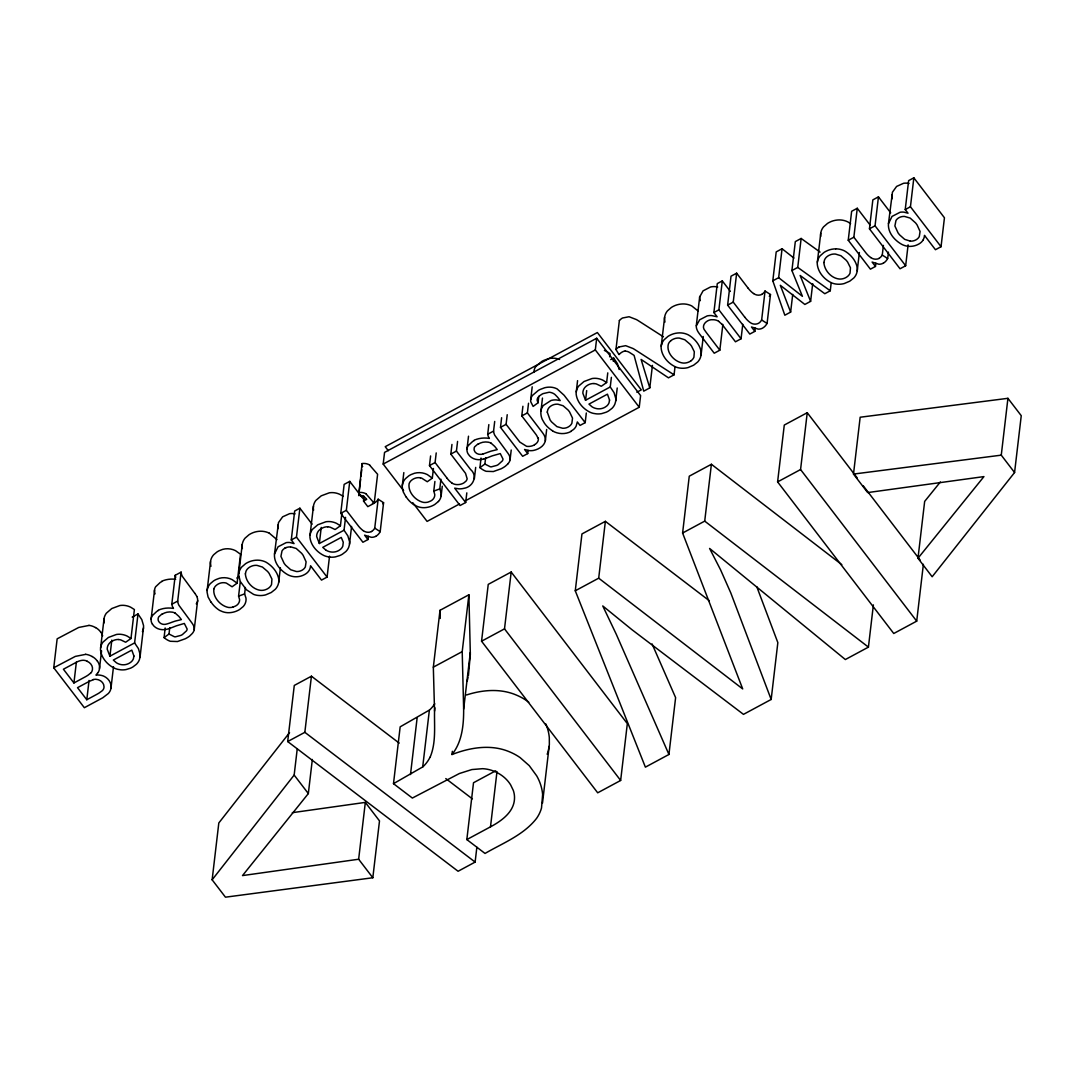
<?xml version="1.0" encoding="UTF-8"?>
<svg xmlns="http://www.w3.org/2000/svg" width="1075" height="1075" viewBox="0 0 1075 1075"><rect width="100%" height="100%" fill="white"/><g stroke="black" fill="none" stroke-linecap="round" stroke-linejoin="round"><path stroke-width="1.5" d="M730.355 291.419L722.293 280.897L717.28 283.598L713.881 312.543L717.132 316.789L711.556 315.566A13.773 11.691 6.7 0 0 707.122 315.929L699.65 319.812L696.264 325.953A13.223 11.22 6.7 0 0 697.473 330.724L697.541 330.952A37.692 31.995 6.7 0 0 699.946 334.513L714.23 353.218L719.833 350.195L722.857 324.475M430.605 455.934L429.476 465.583L460.073 505.532L465.677 502.509L454.698 488.171L458.971 488.843A14.513 12.322 6.7 0 0 463.822 488.332C472.919 487.096 478.2 475.889 470.487 469.412L456.432 451.07L457.574 441.422M542.472 398.072L540.886 411.712A21.728 18.45 6.7 0 0 542.311 419.492L544.501 423.295A27.023 22.938 6.7 0 0 552.59 430.806M495.696 770.802L473.511 782.734L466.832 839.575L485.027 853.442C502.791 843.109 523.619 835.114 536.6 818.344A44.747 37.988 6.7 0 0 541.518 807.983L542.633 794.465A58.816 49.934 6.7 0 0 536.707 775.868L529.249 765.642L520.098 757.593A50.35 42.745 6.7 0 0 509.389 751.774C490.953 743.981 470.044 747.488 451.984 754.543L452.36 751.291M542.499 803.119L549.352 744.612L549.312 737.625A58.816 49.934 6.7 0 0 545.831 723.932M501.622 417.718L500.493 427.366L522.652 456.297L527.704 453.583L524.56 449.471L529.075 450.586A13.464 11.435 6.7 0 0 533.523 450.438C538.656 449.363 544.716 445.923 545.388 440.186A13.236 11.234 6.7 0 0 544.474 435.926A9.809 8.331 6.7 0 0 544.152 435.2L543.883 434.73A41.844 35.529 6.7 0 0 542.203 432.271L527.395 412.894L528.524 403.246M295.061 513.89L293.475 513.608A11.623 9.877 6.7 0 0 289.538 513.702L282.644 516.82L278.492 522.571L274.501 553.974C273.722 562.763 280.36 570.516 287.603 574.628A15.588 13.236 6.7 0 0 295.007 576.764A16.313 13.854 6.7 0 0 304.427 574.655A13.532 11.489 6.7 0 0 308.968 570.704A13.585 11.543 6.7 0 0 310.541 565.773L321.492 580.097L327.082 577.087L329.528 556.192M277.901 525.03L277.941 528.712M909.02 183.502L907.434 183.22A11.623 9.877 6.7 0 0 903.497 183.314L896.604 186.432L892.452 192.183L888.461 223.587C887.681 232.375 894.319 240.128 901.562 244.24A15.588 13.236 6.7 0 0 908.966 246.377A16.313 13.854 6.7 0 0 918.386 244.267A13.532 11.489 6.7 0 0 922.928 240.33M891.86 194.642L891.995 198.875M717.71 287.012L714.956 286.622A13.773 11.691 6.7 0 0 710.521 286.985L703.05 290.868L699.664 297.022A13.223 11.22 6.7 0 0 700.349 300.678M111.115 686.791A13.424 11.395 6.7 0 1 108.36 693.483L102.757 697.782L84.347 707.713L53.75 667.763L57.15 638.832L78.73 627.451L88.983 625.435M90.434 673.246L88.217 675.033A42.127 35.771 6.7 0 1 84.495 677.263L73.933 682.961L76.379 662.052M93.162 679.467A8.466 7.189 6.7 0 1 104.02 686.777A6.907 5.859 6.7 0 1 102.233 690.741L99.142 692.985A65.185 55.336 6.7 0 1 95.917 694.826L86.793 699.744L89.05 680.448M100.62 647.849L104.02 618.918M99.491 668.489L101.574 650.805M132.198 617.104L138.003 613.973L134.603 642.917L109.919 656.207L111.813 640.122M110.994 688.054L113.493 666.742M118.331 639.544A9.339 7.928 6.7 0 1 120.83 639.934L125.667 642.232L130.989 638.483L134.388 609.538L130.693 607.214A16.004 13.585 6.7 0 0 124.028 605.373A15.453 13.128 6.7 0 0 119.809 605.548L111.787 608.531L106.398 613.153A16.421 13.935 6.7 0 0 104.557 616.62A16.904 14.351 6.7 0 0 104.141 618.138A16.582 14.069 6.7 0 0 103.939 621.296L104.141 622.909M140.072 656.812L143.472 627.867M151.132 619.025L154.531 590.081M158.253 610.21A23.328 19.807 6.7 0 1 173.451 608.41A14.58 12.376 6.7 0 1 171.798 604.231L175.238 575.286L181.097 572.128L177.698 601.073A15.144 12.86 6.7 0 0 178.934 605.306L191.363 622.21A38.619 32.788 6.7 0 1 193.097 624.763L193.406 625.354A10.871 9.232 6.7 0 1 194.279 629.641A11.543 9.796 6.7 0 1 191.914 633.86L189.455 636.225A33.688 28.595 6.7 0 1 185.236 638.778L177.483 641.533L170.293 641.278A16.904 14.351 6.7 0 1 164.099 637.582L165.16 627.988M164.018 637.636L169.003 634.022L169.769 627.598M194.212 629.641L197.612 600.697A10.871 9.232 6.7 0 0 196.765 596.437M207.126 590.497L210.539 561.553M213.912 588.818A9.688 8.224 6.7 0 1 216.008 585.593L217.258 584.612A12.806 10.871 6.7 0 1 218.642 583.819L219.475 583.443A9.339 7.928 6.7 0 1 225.105 582.811A8.345 7.082 6.7 0 1 226.435 583.147L232.079 586.775L237.118 583.174L240.518 554.23L235.506 550.655A15.628 13.263 6.7 0 0 222.727 549.352L219.287 550.669A23.22 19.713 6.7 0 0 216.989 551.972L213.737 554.687A16.044 13.612 6.7 0 0 211.022 559.296L210.646 560.787A15.937 13.532 6.7 0 0 210.458 563.112L210.928 566.35M238.825 573.459L242.224 544.514M232.845 607.12L235.532 606.045A8.815 7.485 6.7 0 0 239.604 599.622L238.583 596.128L240.289 581.656L238.717 575.044A15.991 13.572 6.7 0 1 238.959 572.679L239.376 571.161A16.689 14.163 6.7 0 1 241.673 567.089L245.57 563.703A24.241 20.586 6.7 0 1 247.761 562.453A19.807 16.81 6.7 0 1 257.194 560.156A16.649 14.136 6.7 0 1 265.982 562.158C272.15 565.786 277.498 571.9 278.748 579.102M211.103 602.121A28.998 24.617 6.7 0 0 219.623 610.425L220.832 610.923A14.956 12.698 6.7 0 0 229.163 612.71A19.605 16.636 6.7 0 0 237.871 610.466A23.758 20.17 6.7 0 0 239.698 609.444L243.272 606.502A13.962 11.852 6.7 0 0 245.973 598.09L244.603 593.924L245.369 587.487M292.319 812.673L365.325 802.393L379.502 820.91L372.823 877.751L225.454 897.182L212.138 879.807L218.816 822.966L289.551 732.626M278.694 582.274L280.4 567.815M274.501 553.974L278.076 546.799L286.138 542.647A11.623 9.877 6.7 0 1 290.075 542.553L294.066 543.601L291.271 539.959L294.671 511.015L299.885 508.206L312.113 524.183M327.082 577.087L296.472 537.151L299.885 508.206M310.043 535.148L313.443 506.218M476.857 847.234L475.123 862.083L458.084 871.261L287.683 741.548L294.281 685.433L311.428 676.202L399.228 743.121M345.559 517.357L344.04 530.217L319.356 543.507L321.237 527.422M212.138 879.807L294.16 775.062L297.211 749.073M287.683 741.548L304.843 732.317L311.428 676.202M368.349 536.331L367.959 539.543L362.92 542.27L340.748 513.326L344.148 484.382L349.751 481.372L361.361 496.516M372.823 877.751L358.647 859.234L242.507 875.587L308.337 793.578L312.341 759.474M327.767 526.844A9.339 7.928 6.7 0 1 330.253 527.234L335.104 529.532L340.426 525.782L341.931 512.909M363.256 530.701A26.593 22.575 6.7 0 1 357.988 525.447L346.352 510.316L349.751 481.372M349.509 544.111L351.579 526.428M363.363 496.247A6.517 5.536 6.7 0 0 358.727 495.494L362.06 463.58A9.917 8.412 6.7 0 1 369.679 465.005M358.714 495.468L360.609 479.383M360.985 476.171L361.738 469.735M369.598 465.112L377.607 474.277L374.208 503.208L367.811 506.648L363.538 501.071L364.102 496.247M371.507 531.467A9.756 8.291 6.7 0 0 374.732 528.134L378.172 499.203L383.587 502.71L380.187 531.655A13.558 11.503 6.7 0 1 375.699 536.412M403.609 490.738L383.184 464.078L384.554 452.4L596.692 338.249L640.606 395.573L639.235 407.25L465.408 500.789M402.319 485.457L403.824 472.597M358.647 859.234L365.325 802.393M393.49 783.675L400.169 726.834L429.382 710.091L422.703 766.932L393.49 783.675L412.357 798.053L459.388 773.516L471.898 769.552L482.662 768.679A29.885 25.37 6.7 0 1 493.761 771.111L496.059 772.119A34.172 29.012 6.7 0 1 508.085 781.323A38.431 32.626 6.7 0 1 510.665 784.938L513.312 790.434A29.804 25.303 6.7 0 1 514.522 797.489C514.683 811.625 501.676 820.857 490.496 826.836L466.832 839.575M420.285 477.797A8.345 7.082 6.7 0 1 421.628 478.106L427.272 481.734L432.311 478.133L433.44 468.498M447.213 478.388L435.079 462.559L436.222 452.924M420.298 477.77A9.339 7.928 6.7 0 0 414.668 478.415L413.835 478.778A12.806 10.871 6.7 0 0 412.437 479.571L411.201 480.552A9.688 8.224 6.7 0 0 409.091 483.79C407.801 492.122 415.568 500.789 423.537 502.388A10.132 8.6 6.7 0 0 428.025 502.092L430.726 501.004A8.815 7.485 6.7 0 0 434.784 494.581L433.776 491.087L434.905 481.439M438.466 501.474A13.962 11.852 6.7 0 0 441.153 493.049L439.796 488.883L440.925 479.235M441.14 495.871L442.268 486.222M410.489 774.538L417.154 717.697M451.903 483.078A9.017 7.659 6.7 0 0 457.722 484.61A11.153 9.46 6.7 0 0 463.285 483.226A12.739 10.817 6.7 0 0 464.064 482.756L465.918 481.21A7.001 5.939 6.7 0 0 467.155 478.765L465.529 473.336L450.828 454.093L451.957 444.445M430.094 757.257C436.235 742.758 434.206 726.404 434.542 711.059L433.333 667.158L440.011 610.318L468.888 594.784L470.339 654.393L468.404 675.745M434.542 711.059L434.918 707.807M466.993 449.054L468.512 436.195M465.677 502.509L466.819 492.861M474.371 478.657L475.688 467.397M507.87 463.957L505.317 466.241A33.688 28.595 6.7 0 1 501.098 468.794L493.344 471.549L486.155 471.307A16.904 14.351 6.7 0 1 479.961 467.598L481.022 458.017M451.984 754.543C462.183 741.817 463.755 724.832 463.648 709.124L462.21 651.625L468.888 594.784M488.843 424.598L487.701 434.246L493.573 431.088L494.702 421.44M479.88 467.665L484.879 464.051L485.631 457.627M463.648 709.124L470.326 652.283M534.584 444.808A12.846 10.911 6.7 0 1 533.858 445.184A11.14 9.46 6.7 0 1 526.589 446.327L519.803 442.067L506.097 424.343L507.225 414.708M481.56 641.211L488.238 584.37L511.189 572.021L627.33 723.623L620.651 780.463L597.7 792.812L481.56 641.211L504.511 628.862L511.189 572.021M511.216 450.022L510.088 459.657A10.871 9.232 6.7 0 0 509.227 455.397L508.959 454.792A38.619 32.788 6.7 0 0 507.212 452.239L494.809 435.335A15.144 12.86 6.7 0 1 493.573 431.088M537.97 438.116L536.734 435.59A32.465 27.56 6.7 0 0 535.256 433.507L521.778 415.904L522.907 406.269M530.701 399.672L532.206 386.812M527.704 453.583L528.08 450.371M570.852 431.29L573.459 429.53A13.652 11.597 6.7 0 0 576.133 426.157L577.342 421.951L580.016 425.431L585.19 422.65L564.133 395.278L557.119 388.908A14.311 12.147 6.7 0 0 548.72 387.161A17.066 14.486 6.7 0 0 544.582 387.793L540.308 389.392A30.718 26.082 6.7 0 0 538.333 390.427L532.461 395.425A14.633 12.43 6.7 0 0 531.278 397.508L530.902 398.583A9.715 8.251 6.7 0 0 530.808 401.875L533.133 406.417L538.038 402.776L538.803 396.339L541.706 394.35A21.392 18.154 6.7 0 1 543.103 393.611L549.204 392.227A9.5 8.062 6.7 0 1 554.969 394.512L557.428 397.038A79.254 67.282 6.7 0 1 558.919 398.892L560.223 400.572L556.218 399.913A13.384 11.355 6.7 0 0 550.964 400.532L543.399 405.436A14.069 11.946 6.7 0 0 541.276 409.427L540.967 410.932M490.496 826.836L496.986 771.622M545.347 440.737L546.664 429.476M576.254 391.905L577.571 380.644M611.379 377.325L610.251 386.973L585.553 400.249L586.695 390.601M585.19 422.65L586.318 413.002M639.235 407.25L595.322 349.926L596.692 338.249M652.082 643.925L675.611 697.635L668.932 754.475L645.39 767.147L575.273 590.78L581.951 533.939L605.373 521.335L709.339 600.75M593.978 383.587A9.339 7.928 6.7 0 1 596.464 383.977L601.301 386.274L606.622 382.525L607.765 372.877M609.646 356.806L610.022 353.581L606.327 351.27A16.004 13.585 6.7 0 0 604.392 350.45M613.274 361.24L613.65 358.029L610.734 359.588M618.864 354.428L615.962 349.496L619.361 320.552M615.706 400.854L617.225 387.994M575.273 590.78L598.694 578.175L605.373 521.335M625.153 351.189A6.222 5.281 6.7 0 1 627.975 351.673A4.434 3.762 6.7 0 1 628.472 351.874L628.862 352.076A33.822 28.716 6.7 0 1 630.756 353.232L634.089 355.395L643.737 391.139L649.784 387.887L652.431 365.379M661.219 346.163L664.619 317.219M649.784 387.887L641.103 359.44L668.462 377.836L674.065 374.826L675.019 366.777M696.291 325.685L699.718 296.472M701.088 354.978L703.252 336.502M598.694 578.175L742.704 688.927L682.598 533.025L689.263 476.185L711.395 464.279L841.832 564.671M721.849 324.193A37.638 31.954 6.7 0 1 723.569 326.289L735.461 341.796L741.065 338.773L718.893 309.842L722.293 280.897M755.228 328.144L754.852 331.355L749.799 334.07L727.627 305.139L731.027 276.194L736.644 273.184L748.24 288.328M682.598 533.025L704.716 521.12L711.395 464.279M744.841 317.273L733.244 302.115L736.644 273.184M741.065 338.773L742.771 324.301M770.479 294.523L767.08 323.467L761.651 319.96L765.051 291.016L770.479 294.523A13.558 11.503 6.7 0 1 769.283 296.337M792.718 294.416L790.636 312.099L784.831 315.217L772.804 280.83L776.204 251.886L782.062 248.742L793.941 258.067M772.804 280.83L778.663 277.672L782.062 248.742M778.663 277.672L802.42 296.324L791.912 270.551L795.312 241.606L801.144 238.462L820.104 252.101M791.912 270.551L797.744 267.406L801.144 238.462M923.385 564.308L916.706 621.148L893.755 633.497L777.601 481.896L784.28 425.055L807.244 412.706L857.165 477.864M790.636 312.099L780.316 285.292L804.853 304.453L810.617 301.349L812.7 283.652M817.349 262.152L820.749 233.208M668.932 754.475L616.257 634.223L602.753 605.937L632.033 629.748L743.483 714.364L771.165 699.462L777.843 642.622L756.773 586.708M916.706 621.148L800.566 469.547L807.244 412.706M810.617 301.349L800.136 275.469L824.807 293.717L830.263 290.774L831.203 282.738M875.843 263.227L875.467 266.452L870.414 269.167L848.242 240.236L851.642 211.291L857.259 208.268L868.855 223.425A26.593 22.575 6.7 0 0 870.092 224.903M870.75 257.597A26.593 22.575 6.7 0 1 865.483 252.343L853.859 237.212L857.259 208.268M857.205 270.967L859.382 252.491M908.106 244.845L905.661 265.753L900.044 268.763L869.447 228.827L872.846 199.883L878.45 196.859L890.691 212.837M905.661 265.753L875.05 225.804L878.45 196.859M917.983 558.247L983.934 476.601L867.673 492.578L853.496 474.075L860.161 417.234L1007.933 398.314L1021.25 415.689L1014.572 472.53L932.159 576.751L917.983 558.247L924.661 501.407L940.356 481.963M883.408 245.409L882.266 255.057L887.695 258.564L888.447 252.128M888.461 223.587L892.035 216.411L900.098 212.259A11.623 9.877 6.7 0 1 904.035 212.165L908.026 213.213L905.231 209.571L908.63 180.627L913.844 177.818L944.441 217.768L941.042 246.713L935.452 249.709L924.473 235.371A13.585 11.543 6.7 0 1 922.861 240.289M941.042 246.713L910.444 206.763L913.844 177.818M771.165 699.462L730.812 592.97L720.572 569.831L709.594 548.438L845.353 659.539L868.425 647.123L873.384 604.903M1014.572 472.53L1001.268 455.155L1007.933 398.314M549.177 746.292L548.196 751.156A44.747 37.988 6.7 0 1 547.175 754.247M151.199 618.542L151.427 617.574A10.629 9.03 6.7 0 1 152.274 615.679L156.735 611.473A24.98 21.218 6.7 0 1 158.442 610.519M468.028 677.519L467.182 680.999M213.912 588.818C212.608 597.163 220.388 605.816 228.343 607.429A10.132 8.6 6.7 0 0 232.845 607.12M98 672.547L95.944 675.073A14.015 11.906 6.7 0 1 103.576 676.067A13.303 11.301 6.7 0 1 111.034 686.777M538.884 396.46L538.387 397.038A8.224 6.974 6.7 0 0 537.473 398.529A5.187 4.407 6.7 0 0 537.231 400.518L538.038 402.776M438.452 501.474L434.878 504.403A23.758 20.17 6.7 0 1 433.05 505.438A19.605 16.636 6.7 0 1 424.343 507.682A14.956 12.698 6.7 0 1 416.025 505.882L414.896 505.29M670.813 340.721L671.7 340.063A12.9 10.952 6.7 0 1 673.219 339.203L674.831 338.571A10.347 8.788 6.7 0 1 679.373 338.087L684.788 339.74L689.948 344.134A33.553 28.488 6.7 0 1 691.548 346.15L694.316 351.767L693.939 357.128A10.441 8.869 6.7 0 1 691.104 360.716M691.104 360.716L690.177 361.334A12.913 10.965 6.7 0 1 688.605 362.127L687.516 362.53A10.428 8.855 6.7 0 1 682.974 363.041C674.562 361.993 665.976 352.667 668.381 343.987A10.401 8.828 6.7 0 1 670.813 340.721M111.41 641.573L110.523 642.218A10.871 9.232 6.7 0 0 107.661 646.263L107.406 647.244A11.341 9.635 6.7 0 0 107.258 649.313L109.919 656.207M320.834 528.873L319.96 529.505A10.871 9.232 6.7 0 0 317.098 533.563L316.843 534.544A11.341 9.635 6.7 0 0 316.695 536.613L319.356 543.507M161.908 614.067L158.845 616.754A6.047 5.133 6.7 0 0 158.334 617.829A5.939 5.039 6.7 0 0 158.939 621.793A6.02 5.106 6.7 0 0 165.389 624.333L167.136 623.903A43.658 37.061 6.7 0 0 170.791 622.667A86.86 73.745 6.7 0 1 175.413 621.054L181.379 619.603L179.995 617.803A30.517 25.908 6.7 0 0 178.772 616.311L175.883 613.704A7.673 6.517 6.7 0 0 174.983 613.207M477.784 444.096L474.72 446.783A6.047 5.133 6.7 0 0 474.209 447.858A6.02 5.106 6.7 0 0 481.264 454.362L482.998 453.932M383.184 464.078L595.322 349.926M53.75 667.763L75.331 656.395L85.583 654.379M171.839 604.217L177.698 601.073M291.271 539.959L296.472 537.151M340.748 513.326L346.352 510.316M363.538 501.071L366.709 499.351A16.071 13.652 6.7 0 0 364.304 496.905L363.337 496.301M429.476 465.583L435.079 462.559M450.828 454.093L456.432 451.07M500.493 427.366L506.097 424.343M521.778 415.904L527.395 412.894M713.881 312.543L718.893 309.842M727.627 305.139L733.244 302.115M848.242 240.236L853.859 237.212M869.447 228.827L875.05 225.804M905.231 209.571L910.444 206.763M636.857 392.241L641.278 389.862L597.364 332.538L385.226 446.689L388.29 450.694M459.509 503.96L427.097 521.402L412.8 502.737M433.333 667.158L462.21 651.625M777.601 481.896L800.566 469.547M619.119 346.943L625.677 345.68L633.081 348.542A77.024 65.4 6.7 0 1 634.572 349.429L674.065 374.826M238.932 577.1L236.782 578.014M433.776 491.087L439.796 488.883M238.583 596.128L244.603 593.924M466.456 694.988C482.393 689.827 500.305 688.282 516.054 694.934A50.35 42.745 6.7 0 1 526.777 700.752L528.739 702.177M93.27 679.776L90.166 680.972A53.105 45.083 6.7 0 0 87.424 682.356L77.534 687.678L86.793 699.744M853.496 474.075L1001.268 455.155M290.613 546.826L296.216 548.478L301.591 553.276A38.095 32.344 6.7 0 1 303.177 555.385L306.106 561.862L305.34 566.901A9.299 7.888 6.7 0 1 302.76 569.763A10.723 9.097 6.7 0 1 301.376 570.556L300.422 570.946A9.017 7.646 6.7 0 1 296.324 571.51L290.72 569.75L285.695 565.302A37.585 31.914 6.7 0 1 284.082 563.246L280.924 556.366L281.999 550.938A9.097 7.727 6.7 0 1 290.398 546.933M910.283 241.123L904.68 239.362L899.654 234.914A37.585 31.914 6.7 0 1 898.042 232.858L894.884 225.978L895.959 220.55A9.097 7.727 6.7 0 1 898.646 217.889A10.32 8.761 6.7 0 1 900.03 217.19A9.218 7.821 6.7 0 1 904.572 216.438L910.176 218.091L915.551 222.888A38.095 32.344 6.7 0 1 917.136 225.011L920.066 231.474L919.3 236.513A9.299 7.888 6.7 0 1 916.72 239.376A10.723 9.097 6.7 0 1 915.336 240.168L914.382 240.558A9.017 7.646 6.7 0 1 910.283 241.123M269.368 533.227L276.933 539.637M663.423 336.824L637.972 320.498A77.024 65.4 6.7 0 0 636.481 319.611L629.077 316.735L622.519 317.998A13.894 11.798 6.7 0 0 619.402 320.565M374.772 528.148L380.187 531.655M451.93 483.051L449.458 480.995A29.468 25.021 6.7 0 1 447.213 478.388M366.199 494.057L374.208 503.208M718.624 321.317L721.849 324.193M325.765 550.01L322.755 547.363L341.245 537.419L343.261 542.203L342.831 546.046A10.038 8.519 6.7 0 1 340.439 549.338L339.055 550.319A13.303 11.287 6.7 0 1 337.563 551.085L336.569 551.475A10.602 9.003 6.7 0 1 331.382 552.013A11.61 9.85 6.7 0 1 330.307 551.851A11.247 9.554 6.7 0 1 325.765 550.01M343.221 496.381L340.13 494.513A16.004 13.585 6.7 0 0 333.465 492.672A15.453 13.128 6.7 0 0 329.246 492.834L321.223 495.83L315.835 500.453A16.421 13.935 6.7 0 0 313.994 503.92A16.904 14.351 6.7 0 0 313.578 505.438A16.582 14.069 6.7 0 0 313.363 508.583L313.578 510.208M797.744 267.406L830.263 290.774M850.594 223.613L847.879 221.92A16.649 14.136 6.7 0 0 839.105 219.918A19.807 16.81 6.7 0 0 829.685 222.203A24.241 20.586 6.7 0 0 827.481 223.452L823.598 226.838A16.689 14.163 6.7 0 0 821.287 230.91L820.883 232.428A15.991 13.572 6.7 0 0 820.628 234.793L820.736 236.406M606.622 382.525L602.927 380.201A16.004 13.585 6.7 0 0 596.262 378.36A15.453 13.128 6.7 0 0 592.043 378.534L584.021 381.518L578.632 386.14A16.421 13.935 6.7 0 0 576.791 389.607A16.904 14.351 6.7 0 0 576.388 391.125A16.582 14.069 6.7 0 0 576.173 394.283C577.127 402.077 583.053 408.782 589.933 412.195A17.039 14.459 6.7 0 0 593.521 413.405L596.262 413.848A16.622 14.109 6.7 0 0 601.664 413.62L606.045 412.262A23.247 19.74 6.7 0 0 608.571 410.972L611.971 408.379A16.3 13.841 6.7 0 0 614.954 403.877L615.585 401.633A16.676 14.15 6.7 0 0 615.76 398.476L614.053 392.644L610.251 386.973M340.426 525.782L336.73 523.458A16.004 13.585 6.7 0 0 330.065 521.603A15.453 13.128 6.7 0 0 325.846 521.778L317.824 524.761L312.435 529.384A16.421 13.935 6.7 0 0 310.594 532.864A16.904 14.351 6.7 0 0 310.178 534.383A16.582 14.069 6.7 0 0 309.963 537.527C310.93 545.334 316.843 552.026 323.723 555.439A17.039 14.459 6.7 0 0 327.311 556.648L330.065 557.105A16.622 14.109 6.7 0 0 335.454 556.877L339.834 555.52A23.247 19.74 6.7 0 0 342.374 554.216L345.774 551.623A16.3 13.841 6.7 0 0 348.757 547.121L349.388 544.891A16.676 14.15 6.7 0 0 349.563 541.719L347.857 535.888L344.04 530.217M130.989 638.483L127.293 636.158A16.004 13.585 6.7 0 0 120.628 634.304A15.453 13.128 6.7 0 0 116.409 634.478L108.387 637.462L102.998 642.097A16.421 13.935 6.7 0 0 101.157 645.564A16.904 14.351 6.7 0 0 100.741 647.083A16.582 14.069 6.7 0 0 100.539 650.227C101.493 658.034 107.419 664.726 114.299 668.139A17.039 14.459 6.7 0 0 117.874 669.349L120.628 669.806A16.622 14.109 6.7 0 0 126.03 669.577L130.411 668.22A23.247 19.74 6.7 0 0 132.937 666.917L136.337 664.323A16.3 13.841 6.7 0 0 139.32 659.835L139.952 657.591A16.676 14.15 6.7 0 0 140.126 654.42L138.42 648.601L134.603 642.917M445.789 778.596L472.395 798.873M304.843 732.317L475.123 862.083M704.716 521.12L868.425 647.123M484.879 464.051L490.24 466.752A5.899 5.012 6.7 0 0 491.302 466.859L496.757 465.408A24.322 20.653 6.7 0 0 498.236 464.628L502.401 460.852A7.404 6.289 6.7 0 0 502.845 459.804A4.394 3.736 6.7 0 0 502.979 458.998L500.278 453.583L492.337 455.827A126.353 107.272 6.7 0 0 488.883 457.157L486.411 458.111A35.005 29.71 6.7 0 1 483.333 459.119M169.003 634.022L174.378 636.736A5.899 5.012 6.7 0 0 175.44 636.83L180.882 635.379A24.322 20.653 6.7 0 0 182.374 634.599L186.526 630.823A7.404 6.289 6.7 0 0 186.983 629.789A4.394 3.736 6.7 0 0 187.117 628.969L184.322 623.446L176.475 625.798A126.353 107.272 6.7 0 0 173.021 627.142L170.549 628.082A35.005 29.71 6.7 0 1 167.472 629.103A16.542 14.042 6.7 0 1 162.204 629.668A11.274 9.581 6.7 0 1 152.462 624.172M432.311 478.133L427.299 474.559A15.628 13.263 6.7 0 0 414.52 473.255L411.067 474.572A23.22 19.713 6.7 0 0 408.782 475.876L405.517 478.603A16.044 13.612 6.7 0 0 402.816 483.199L402.44 484.691A15.937 13.532 6.7 0 0 402.238 487.015L403.259 491.92L406.162 497.147M237.118 583.174L232.106 579.6A15.628 13.263 6.7 0 0 219.327 578.296L215.887 579.613A23.22 19.713 6.7 0 0 213.589 580.917L210.337 583.631A16.044 13.612 6.7 0 0 207.623 588.24L207.247 589.732A15.937 13.532 6.7 0 0 207.058 592.056L208.066 596.961L210.982 602.175M698.253 311.105L691.749 305.932A16.649 14.136 6.7 0 0 682.988 303.943A19.807 16.81 6.7 0 0 673.555 306.214A24.241 20.586 6.7 0 0 671.364 307.463L667.468 310.85A16.689 14.163 6.7 0 0 665.17 314.921L664.753 316.44A15.991 13.572 6.7 0 0 664.511 318.805L664.941 322.083M138.003 613.973L141.819 619.657L143.526 625.489A16.676 14.15 6.7 0 1 143.351 628.647L142.72 630.891A16.3 13.841 6.7 0 1 142.424 631.589M613.812 358.23L617.453 363.699L619.16 369.531M875.467 266.452L872.107 262.058L878.786 264.208A7.646 6.49 6.7 0 0 883.139 263.254M754.852 331.355L751.479 326.975L758.171 329.111A7.646 6.49 6.7 0 0 762.524 328.157A13.558 11.503 6.7 0 0 766.999 323.441M863.279 485.846L920.321 560.317M719.833 350.195L706.208 332.377A58.977 50.082 6.7 0 1 705.16 330.885C700.188 325.604 707.014 319.033 712.832 319.732A8.882 7.538 6.7 0 1 718.664 321.291M504.511 628.862L620.651 780.463M367.959 539.543L364.6 535.162L371.278 537.298A7.646 6.49 6.7 0 0 375.645 536.358M294.16 775.062L308.337 793.578M73.933 682.961L63.412 669.228L76.15 662.388A31.847 27.036 6.7 0 1 78.488 661.273L78.878 661.138A12.336 10.481 6.7 0 1 83.124 660.265A8.183 6.947 6.7 0 1 87.371 661.286M194.763 593.266L182.347 576.361A15.144 12.86 6.7 0 1 181.111 572.128M585.553 400.249L582.892 393.356A11.341 9.635 6.7 0 1 583.04 391.287L583.308 390.306A10.871 9.232 6.7 0 1 586.157 386.261L587.044 385.616A10.992 9.326 6.7 0 1 593.964 383.506M152.422 624.199L151.911 623.272A10.374 8.815 6.7 0 1 151.199 618.542M240.451 581.736L246.484 589.799L253.593 594.381A15.695 13.317 6.7 0 0 257.516 595.362A17.912 15.211 6.7 0 0 265.7 594.865L271.223 592.513L275.308 589.275A16.972 14.405 6.7 0 0 278.129 584.585L278.559 583.067A16.931 14.365 6.7 0 0 278.748 579.102M196.806 596.423L196.483 595.832A38.619 32.788 6.7 0 0 194.75 593.266M242.359 548.546L242.117 546.1A15.991 13.572 6.7 0 1 242.359 543.735L242.775 542.23A16.689 14.163 6.7 0 1 245.073 538.145L248.97 534.772A24.241 20.586 6.7 0 1 251.16 533.509A19.807 16.81 6.7 0 1 260.593 531.211A16.649 14.136 6.7 0 1 269.382 533.213M440.011 610.318L440.239 618.447M362.06 463.58L362.114 466.523M430.04 757.243A41.912 35.583 6.7 0 1 422.757 766.972M434.784 703.803A41.912 35.583 6.7 0 1 429.436 710.132M879.068 258.457A6.987 5.939 6.7 0 1 870.817 257.543M882.226 255.03A9.756 8.291 6.7 0 1 879.001 258.363M887.614 258.538A13.558 11.503 6.7 0 1 883.193 263.321M835.705 248.849A19.807 16.81 6.7 0 0 826.285 251.147A24.241 20.586 6.7 0 0 824.082 252.397L820.198 255.783A16.689 14.163 6.7 0 0 817.887 259.854L817.484 261.359A15.991 13.572 6.7 0 0 817.228 263.738C817.86 272.244 824.444 279.782 832.104 283.061A15.695 13.317 6.7 0 0 836.027 284.055A17.912 15.211 6.7 0 0 844.211 283.558L849.734 281.193L853.832 277.955A16.972 14.405 6.7 0 0 856.654 273.265L857.071 271.747A16.931 14.365 6.7 0 0 857.259 267.783C856.009 260.593 850.674 254.439 844.48 250.865A16.649 14.136 6.7 0 0 835.705 248.862M744.868 317.259A26.593 22.575 6.7 0 0 750.135 322.513A6.987 5.939 6.7 0 0 758.439 323.36A9.756 8.291 6.7 0 0 761.611 319.933M753.535 293.569A26.593 22.575 6.7 0 1 748.267 288.315M761.839 294.429A6.987 5.939 6.7 0 1 753.602 293.515M765.01 291.002A9.756 8.291 6.7 0 1 761.785 294.335M616.002 349.509A13.894 11.798 6.7 0 1 619.093 346.916M619.119 354.575A11.503 9.756 6.7 0 1 625.045 350.92M571 431.478A16.663 14.15 6.7 0 1 552.51 430.914M534.114 372.38A9.715 8.251 6.7 0 1 534.302 369.639L534.678 368.564A14.633 12.43 6.7 0 1 535.861 366.494L541.733 361.482A30.718 26.082 6.7 0 1 543.708 360.447L547.968 358.848A17.066 14.486 6.7 0 1 552.12 358.19M552.12 358.23A14.311 12.147 6.7 0 1 559.591 359.467M538.32 438.076A7.848 6.665 6.7 0 1 534.477 444.66M487.66 434.246A14.58 12.376 6.7 0 0 489.353 438.412A23.328 19.807 6.7 0 0 474.115 440.239M510.208 459.683A11.543 9.796 6.7 0 1 507.776 463.889M483.333 459.106A16.542 14.042 6.7 0 1 478.066 459.683A11.274 9.581 6.7 0 1 468.324 454.201L467.773 453.301A10.374 8.815 6.7 0 1 467.061 448.571L467.289 447.603A10.629 9.03 6.7 0 1 468.136 445.708L472.597 441.502A24.98 21.218 6.7 0 1 474.303 440.535M490.845 443.222A7.673 6.517 6.7 0 1 491.745 443.733L494.634 446.34A30.517 25.908 6.7 0 1 495.857 447.832L497.241 449.619L491.288 451.083A86.86 73.745 6.7 0 0 486.653 452.709A43.658 37.061 6.7 0 1 483.011 453.946M477.985 444.311A12.618 10.723 6.7 0 1 490.993 442.927M414.816 505.384A28.998 24.617 6.7 0 1 406.296 497.08M358.674 492.565A9.917 8.412 6.7 0 1 366.279 493.936M362.127 466.55A6.517 5.536 6.7 0 1 362.678 466.483M371.56 531.561A6.987 5.939 6.7 0 1 363.323 530.647M363.887 499.378A26.593 22.575 6.7 0 1 361.388 496.502M372.434 503.315A6.987 5.939 6.7 0 0 374.96 502.616A9.756 8.291 6.7 0 0 378.131 499.19M383.52 502.683A13.558 11.503 6.7 0 1 382.875 503.826M320.901 528.927A10.992 9.326 6.7 0 1 327.767 526.75M284.687 548.277A10.32 8.761 6.7 0 1 286.071 547.578M239.295 576.926A8.815 7.485 6.7 0 1 238.946 577.114M162.123 614.282A12.618 10.723 6.7 0 1 175.131 612.898M175.789 577.315A14.58 12.376 6.7 0 1 175.198 575.286M197.746 600.723A11.543 9.796 6.7 0 1 196.255 603.841M155.096 593.87A10.374 8.815 6.7 0 1 154.598 589.597L154.827 588.63A10.629 9.03 6.7 0 1 155.673 586.735L160.135 582.543A24.98 21.218 6.7 0 1 161.841 581.575M161.653 581.279A23.328 19.807 6.7 0 1 175.655 579.291M111.477 641.641A10.992 9.326 6.7 0 1 118.331 639.45M85.583 654.299A14.324 12.161 6.7 0 1 92.127 656.57M92.181 656.489A16.353 13.881 6.7 0 1 97.435 661.219M97.489 661.206A13.397 11.382 6.7 0 1 98.107 672.601M87.317 661.38A9.299 7.888 6.7 0 1 90.623 673.38M88.983 625.368A14.324 12.161 6.7 0 1 95.527 627.625M95.581 627.545A16.353 13.881 6.7 0 1 100.835 632.275M100.889 632.261A13.397 11.382 6.7 0 1 102.636 635.836M547.256 412.101L550.077 419.908A35.341 30.006 6.7 0 0 551.596 421.938L556.904 426.614L562.574 428.24A9.42 7.995 6.7 0 0 567.197 427.474L567.681 427.245A10.871 9.232 6.7 0 0 569.051 426.466A9.688 8.224 6.7 0 0 571.887 423.201L572.518 418.108L569.629 412.021A33.822 28.716 6.7 0 0 568.07 410.032L563.125 405.772L558.006 404.213A9.742 8.277 6.7 0 0 553.262 404.818L552.281 405.248A11.731 9.957 6.7 0 0 550.87 406.041L550.454 406.35A9.662 8.197 6.7 0 0 547.807 409.709L547.256 412.101M133.932 656.032L133.394 658.747A10.038 8.519 6.7 0 1 131.002 662.039L129.618 663.02A13.303 11.287 6.7 0 1 128.127 663.786L127.132 664.175A10.602 9.003 6.7 0 1 121.959 664.726A11.61 9.85 6.7 0 1 120.87 664.552A11.247 9.554 6.7 0 1 116.328 662.711L113.318 660.063L131.808 650.12L133.932 656.032M609.565 400.075L609.028 402.803A10.038 8.519 6.7 0 1 606.636 406.095L605.252 407.062A13.303 11.287 6.7 0 1 603.76 407.842L602.779 408.218A10.602 9.003 6.7 0 1 597.593 408.769A11.61 9.85 6.7 0 1 596.504 408.594A11.247 9.554 6.7 0 1 591.976 406.767L588.952 404.119L607.442 394.176L609.565 400.075M245.382 573.822C245.812 581.683 252.652 589.423 260.593 590.336A10.428 8.855 6.7 0 0 265.135 589.826L266.21 589.423A12.913 10.965 6.7 0 0 267.783 588.63L268.71 588.012A10.441 8.869 6.7 0 0 271.545 584.424L271.921 579.062L269.153 573.445A33.553 28.488 6.7 0 0 267.554 571.43L262.408 567.036L256.979 565.383A10.347 8.788 6.7 0 0 252.437 565.867L250.838 566.498A12.9 10.952 6.7 0 0 249.306 567.358L248.433 568.03A10.401 8.828 6.7 0 0 245.987 571.282L245.382 573.822M823.893 262.515C824.337 270.376 831.163 278.103 839.105 279.016A10.428 8.855 6.7 0 0 843.647 278.519L844.735 278.116A12.913 10.965 6.7 0 0 846.294 277.323L847.221 276.692A10.441 8.869 6.7 0 0 850.056 273.117L850.446 267.756L847.664 262.139A33.553 28.488 6.7 0 0 846.065 260.123L840.919 255.729L835.503 254.076A10.347 8.788 6.7 0 0 830.962 254.547L829.349 255.192A12.9 10.952 6.7 0 0 827.831 256.052L826.944 256.71A10.401 8.828 6.7 0 0 824.512 259.975L823.893 262.515M661.542 344.618L661.353 345.384A15.991 13.572 6.7 0 0 661.112 347.749C661.73 356.255 668.327 363.793 675.987 367.072A15.695 13.317 6.7 0 0 679.897 368.067A17.912 15.211 6.7 0 0 688.094 367.569L693.617 365.204L697.702 361.979A16.972 14.405 6.7 0 0 700.524 357.29L700.94 355.758A16.931 14.365 6.7 0 0 701.128 351.794C699.879 344.618 694.544 338.464 688.349 334.876A16.649 14.136 6.7 0 0 679.588 332.874A19.807 16.81 6.7 0 0 670.155 335.158A24.241 20.586 6.7 0 0 667.965 336.408L664.068 339.794A16.689 14.163 6.7 0 0 661.77 343.866L661.542 344.618"/></g></svg>
